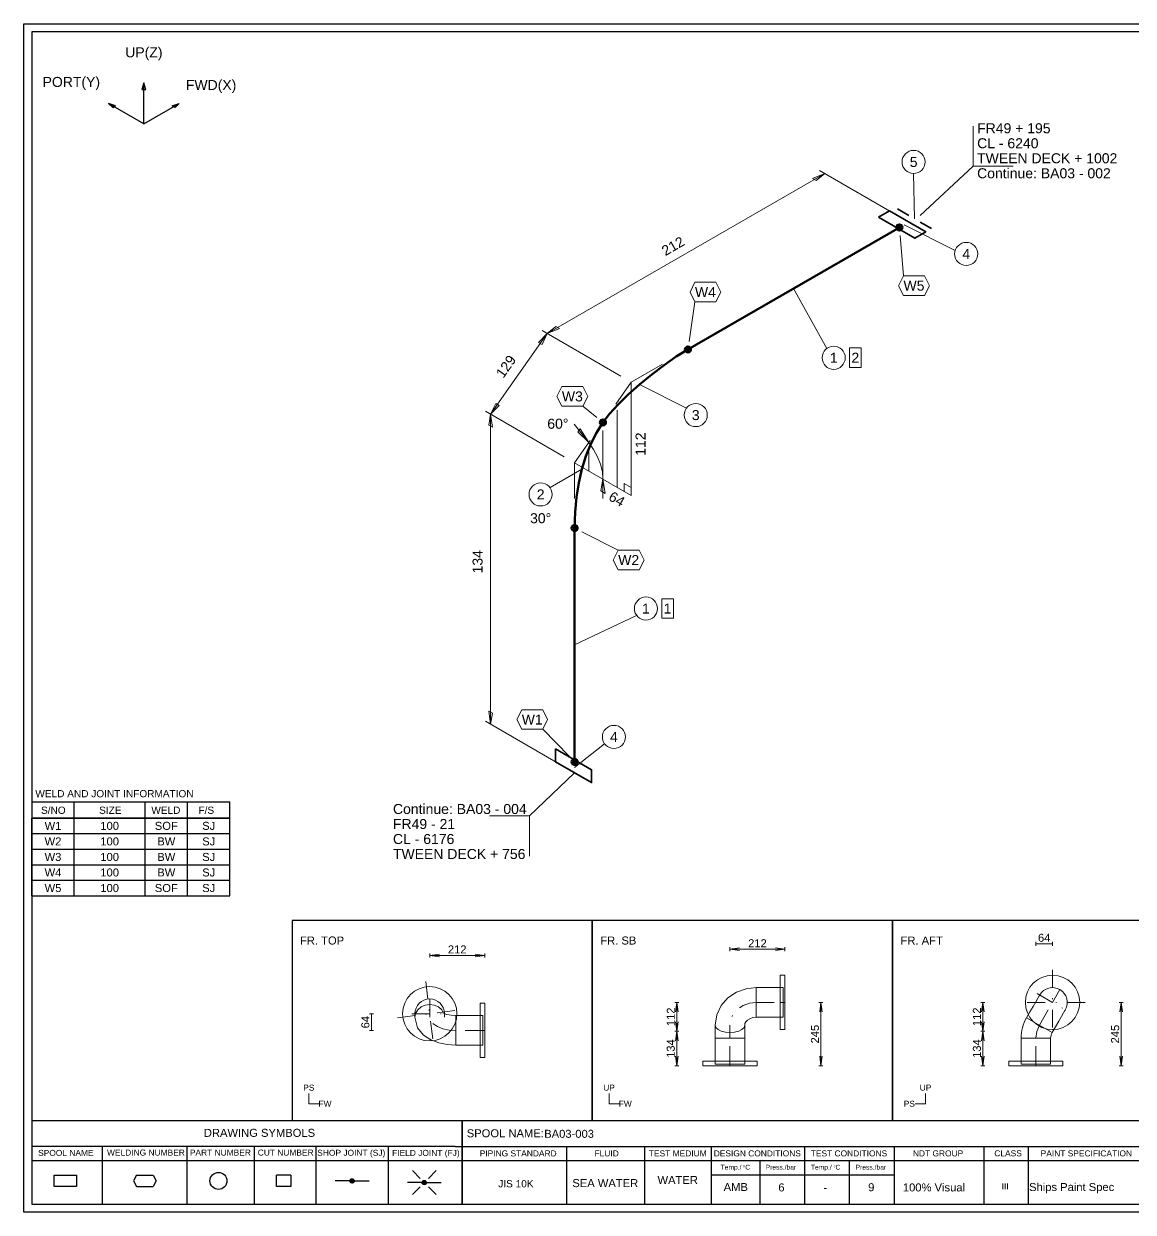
# Model space of a CAD drawing. Header units: millimetres. Extents: x 0 to 420, y 0 to 297.
# Drawn here: x 0 to 277.1, y 0 to 297 of the extents above; entities that cross this region are included whole.
import ezdxf
from ezdxf.enums import TextEntityAlignment as Align

# ---------------------------------------------------------------- set-up
doc = ezdxf.new("R2010")
doc.units = ezdxf.units.MM
doc.linetypes.add('DOTTED_DASHED5', pattern=[9.99993, 4.444414, -2.666648, 0.222221, -2.666648])
doc.linetypes.add('DOTTED_DASHED6', pattern=[10, 4.444444, -2.666667, 0.222222, -2.666667])
for name, color, linetype in [('FramesFromTables', 40, 'Continuous'), ('I_Coordinates', 11, 'Continuous'), ('I_CutNumbers', 10, 'Continuous'), ('I_Dimensions', 4, 'Continuous'), ('I_OtherComponents', 2, 'Continuous'), ('I_PartNumbers', 9, 'Continuous'), ('I_Pipes', 1, 'Continuous'), ('I_Tags', 8, 'Continuous'), ('I_Triangles', 5, 'Continuous'), ('SymbolsOnDrawingSheet', 1, 'Continuous'), ('TextFromTables', 2, 'Continuous'), ('TextFromTextBoxes', 2, 'Continuous')]:
    doc.layers.add(name, color=color, linetype=linetype)
doc.styles.add('Cadmatic Default Text', font='arial.ttf')

# ---------------------------------------------------------------- blocks, each defined once
blk = doc.blocks.new('BA01728716180_BOM_4')
at = {"layer": 'FramesFromTables', "linetype": 'ByBlock', "lineweight": 18}
for p, q in [((292, 285), (418, 285)), ((292, 267), (292, 285)), ((292, 267), (292, 285)), ((299.6, 267), (299.6, 285)), ((299.6, 267), (299.6, 285)), ((307, 267), (307, 285)), ((307, 267), (307, 285)), ((318.6, 267), (318.6, 285)), ((318.6, 267), (318.6, 285)), ((360.1, 267), (360.1, 285)), ((360.1, 267), (360.1, 285)), ((384.2, 267), (384.2, 285)), ((384.2, 267), (384.2, 285)), ((405.2, 267), (405.2, 285)), ((405.2, 267), (405.2, 285)), ((418, 267), (418, 285)), ((292, 280.5), (418, 280.5)), ((292, 276), (418, 276)), ((292, 271.5), (418, 271.5)), ((292, 205), (418.1, 205)), ((292, 200.67), (292, 205)), ((292.1, 200.67), (292.1, 205)), ((299.6, 200.67), (299.6, 205)), ((299.6, 200.67), (299.6, 205)), ((307.2, 200.67), (307.2, 205)), ((307.2, 200.67), (307.2, 205)), ((361.8, 200.67), (361.8, 205)), ((361.8, 200.67), (361.8, 205)), ((383.6, 200.67), (383.6, 205)), ((383.6, 200.67), (383.6, 205)), ((405.2, 200.67), (405.2, 205)), ((405.2, 200.67), (405.2, 205)), ((418, 200.67), (418, 205)), ((292, 127.3), (418.2, 127.3)), ((292, 119.3), (292, 127.3)), ((292, 119.3), (292, 127.3)), ((298.5, 119.3), (298.5, 127.3)), ((298.5, 119.3), (298.5, 127.3)), ((356.6, 119.3), (356.6, 127.3)), ((356.6, 119.3), (356.6, 127.3)), ((380, 119.3), (380, 127.3)), ((380, 119.3), (380, 127.3)), ((399.6, 119.3), (399.6, 127.3)), ((399.6, 119.3), (399.6, 127.3)), ((418, 119.3), (418, 127.3)), ((292, 123.3), (418.2, 123.3)), ((292, 68.4), (418, 68.4)), ((292, 58.6), (292, 68.4)), ((292, 58.6), (292, 68.4)), ((305.1, 58.6), (305.1, 68.4)), ((305.1, 58.6), (305.1, 68.4)), ((323.8, 58.6), (323.8, 68.4)), ((323.8, 58.6), (323.8, 68.4)), ((384.9, 58.6), (384.9, 68.4)), ((384.9, 58.6), (384.9, 68.4)), ((397.2, 58.6), (397.2, 68.4)), ((397.2, 58.6), (397.2, 68.4)), ((407.8, 58.6), (407.8, 68.4)), ((407.8, 58.6), (407.8, 68.4)), ((418, 58.6), (418, 68.4)), ((292, 65.13), (418, 65.13)), ((292, 61.87), (418, 61.87))]:
    blk.add_line(p, q, dxfattribs=at)
at = {"layer": 'FramesFromTables', "linetype": 'ByBlock', "lineweight": -3}
for p, q in [((2, 98.5), (51.5, 98.5)), ((2, 79.08), (2, 98.5)), ((2, 79.08), (2, 98.5)), ((12.6, 79.08), (12.6, 98.5)), ((12.6, 79.08), (12.6, 98.5)), ((30.3, 79.08), (30.3, 98.5)), ((30.3, 79.08), (30.3, 98.5)), ((40.9, 79.08), (40.9, 98.5)), ((40.9, 79.08), (40.9, 98.5)), ((51.5, 79.08), (51.5, 98.5)), ((2, 94.62), (51.5, 94.62)), ((2, 90.73), (51.5, 90.73)), ((2, 86.85), (51.5, 86.85)), ((2, 82.96), (51.5, 82.96))]:
    blk.add_line(p, q, dxfattribs=at)
at = {"layer": 'FramesFromTables', "linetype": 'ByBlock', "lineweight": 18, "flags": 128}
for points in [[(292, 267), (418, 267), (418, 285)], [(292, 200.67), (418.1, 200.67), (418.1, 205)], [(292, 119.3), (418.2, 119.3), (418.2, 127.3)], [(292, 58.6), (418, 58.6), (418, 68.4)]]:
    blk.add_lwpolyline(points, dxfattribs=at)
at = {"layer": 'FramesFromTables', "linetype": 'ByBlock', "lineweight": -3, "flags": 128}
blk.add_lwpolyline([(2, 79.08), (51.5, 79.08), (51.5, 98.5)], dxfattribs=at)
at = {"layer": 'TextFromTables', "linetype": 'ByBlock', "lineweight": 13, "style": 'Cadmatic Default Text'}
for s, p in [('1', (295.8, 282.75)), ('2', (295.8, 278.25)), ('3', (295.8, 273.75)), ('4', (295.8, 269.25))]:
    blk.add_text(s, height=2, dxfattribs=at).set_placement(p, align=Align.MIDDLE_CENTER)
at = {"layer": 'TextFromTables', "linetype": 'ByBlock', "lineweight": 25, "style": 'Cadmatic Default Text'}
for s, p in [('0.20 ', (312.8, 282.75)), ('100A Sch40', (372.15, 282.75)), ('STPG370', (394.7, 282.75)), ('1', (303.3, 278.25)), ('100A Sch40', (372.15, 278.25)), ('PG 370', (394.7, 278.25)), ('1', (303.3, 273.75)), ('100A Sch40', (372.15, 273.75)), ('PG 370', (394.7, 273.75)), ('2', (303.3, 269.25)), ('100A JIS10K', (372.15, 269.25)), ('SF 390A', (394.7, 269.25)), ('5', (295.85, 202.83)), ('1', (303.4, 202.83)), ('CNAF', (394.4, 202.83)), ('1', (295.25, 125.3)), ('2', (295.25, 121.3)), ('W1', (7.3, 96.56)), ('100', (21.45, 96.56)), ('SOF', (35.6, 96.56)), ('SJ', (46.2, 96.56)), ('W2', (7.3, 92.67)), ('100', (21.45, 92.67)), ('BW', (35.6, 92.67)), ('SJ', (46.2, 92.67)), ('W3', (7.3, 88.79)), ('100', (21.45, 88.79)), ('BW', (35.6, 88.79)), ('SJ', (46.2, 88.79)), ('W4', (7.3, 84.91)), ('100', (21.45, 84.91)), ('BW', (35.6, 84.91)), ('SJ', (46.2, 84.91)), ('W5', (7.3, 81.02)), ('100', (21.45, 81.02)), ('SOF', (35.6, 81.02)), ('SJ', (46.2, 81.02))]:
    blk.add_text(s, height=2, dxfattribs=at).set_placement(p, align=Align.MIDDLE_CENTER)
for s, height, p in [('Pipe Seamless, BW ', 2, (319.4, 282.75)), ('16.00', 2, (406, 282.75)), ('Elbow SR, BW 30 deg', 2, (319.4, 278.25)), ('2.69', 2, (406, 278.25)), ('Elbow SR, BW 90 deg', 2, (319.4, 273.75)), ('2.69', 2, (406, 273.75)), ('Flange SOFF ', 2, (319.4, 269.25)), ('2.39', 2, (406, 269.25)), ('Gasket, JIS10K, Thk 3mm ', 2, (308, 202.83)), ('100A', 2, (362.6, 202.83)), ('Pipe Seamless, BW', 2, (299.3, 125.3)), ('100A Sch40', 2, (357.4, 125.3)), ('STPG370', 1.75, (380.8, 125.3)), ('100', 2, (400.4, 125.3)), ('Pipe Seamless, BW', 2, (299.3, 121.3)), ('100A Sch40', 2, (357.4, 121.3)), ('STPG370', 1.75, (380.8, 121.3)), ('104', 2, (400.4, 121.3))]:
    blk.add_text(s, height=height, dxfattribs=at).set_placement(p, align=Align.MIDDLE_LEFT)
at = {"layer": 'TextFromTextBoxes', "linetype": 'ByBlock', "lineweight": -3, "style": 'Cadmatic Default Text'}
for s, p in [('EMAS OFFSHORE LIMITED', (306.3, 33.1)), ('BIO-SEA', (383.3, 33.65)), ('9354947', (368.2, 29.15)), ('-', (306.3, 29.2)), ('P1482', (307.1, 25)), ('JP 88 STORK', (372.9, 25.05)), ('BA03-003', (130, 19.6))]:
    blk.add_text(s, height=2, dxfattribs=at).set_placement(p, align=Align.MIDDLE_LEFT)
at = {"layer": 'TextFromTextBoxes', "linetype": 'ByBlock', "lineweight": 25, "style": 'Cadmatic Default Text'}
blk.add_text('BA03', height=2.5, dxfattribs=at).set_placement((357.5, 18.3), align=Align.MIDDLE_LEFT)
at = {"layer": 'TextFromTextBoxes', "linetype": 'ByBlock', "lineweight": -3, "style": 'Cadmatic Default Text'}
for s, height, p in [('WATER', 2, (163.35, 8.05)), ('SEA WATER', 2, (145.25, 7.28)), ('AMB', 2, (177.85, 6.3)), ('6', 2, (189.25, 6.2)), ('-', 2, (200.2, 6.15)), ('9', 2, (211.7, 6.25)), ('100% Visual', 2, (227.35, 6.2)), ('Ships Paint Spec', 2, (261.75, 6.3)), ('12 kg', 2, (284.75, 6.35)), ('19/40', 2.5, (316.1, 6.5))]:
    blk.add_text(s, height=height, dxfattribs=at).set_placement(p, align=Align.MIDDLE_CENTER)
at = {"layer": 'TextFromTextBoxes', "linetype": 'ByBlock', "lineweight": 25, "style": 'Cadmatic Default Text'}
blk.add_text('BA03', height=3, dxfattribs=at).set_placement((370.1, 6.45), align=Align.MIDDLE_CENTER)
blk = doc.blocks.new('SEDS_SPOOL_FORMAT_Gol_5')
at = {"layer": 'SymbolsOnDrawingSheet', "linetype": 'ByBlock', "lineweight": -3, "flags": 128}
for points in [[(0, 297), (420, 297), (420, 0), (0, 0), (0, 297)], [(418.01, 295.01), (2, 295.01)], [(2, 295.01), (2, 2)], [(2, 102.57), (51.49, 102.57)], [(12.6, 98.45), (12.6, 102.57)], [(30.28, 98.45), (30.28, 102.57)], [(40.88, 98.45), (40.88, 102.57)], [(51.49, 98.45), (51.49, 102.57)], [(2, 98.5), (51.5, 98.5)], [(2, 98.5), (51.5, 98.5)], [(51.49, 98.47), (2, 98.47)], [(2, 98.45), (51.49, 98.45)], [(2, 22.93), (107.74, 22.93)], [(107.74, 22.93), (292.02, 22.93)], [(109.52, 22.93), (109.52, 2)], [(109.52, 2), (109.52, 22.93)], [(107.74, 16.45), (2, 16.45)], [(19.62, 16.45), (19.62, 2)], [(40.69, 16.45), (40.69, 2)], [(57.56, 16.45), (57.56, 2)], [(72.95, 16.45), (72.95, 2)], [(91.02, 16.45), (91.02, 2)], [(107.74, 16.45), (292.02, 16.45)], [(135.58, 16.45), (135.58, 2)], [(155.03, 16.45), (155.03, 2)], [(171.67, 16.45), (171.67, 2)], [(195.02, 16.45), (195.02, 2)], [(217.4, 16.45), (217.4, 2)], [(239.85, 16.45), (239.85, 2)], [(250.91, 16.34), (250.91, 2)], [(2, 12.91), (292.02, 12.91)], [(183.82, 12.91), (183.82, 2)], [(206.21, 12.91), (206.21, 2)], [(13.2, 6.41), (7.55, 6.41), (7.55, 9.23), (13.2, 9.23)], [(13.2, 9.23), (13.2, 6.41)], [(28.12, 9.23), (27.42, 7.82)], [(28.12, 9.23), (32.36, 9.23)], [(32.36, 9.23), (33.07, 7.82)], [(66.68, 9.23), (66.68, 6.41), (63.15, 6.41), (63.15, 9.23)], [(66.68, 9.23), (63.15, 9.23)], [(99, 8.47), (97.06, 10.41)], [(101.09, 8.47), (103.03, 10.41)], [(171.67, 9.37), (217.4, 9.37)], [(171.67, 9.37), (217.4, 9.37)], [(27.42, 7.82), (28.12, 6.41)], [(28.12, 6.41), (32.36, 6.41)], [(33.07, 7.82), (32.36, 6.41)], [(81.48, 7.82), (77.79, 7.82)], [(81.49, 7.78), (82.04, 8.32)], [(81.51, 7.9), (81.93, 8.32)], [(81.52, 7.7), (82.14, 8.32)], [(81.55, 7.62), (82.22, 8.29)], [(81.56, 8.06), (81.76, 8.26)], [(81.57, 7.54), (82.28, 8.25)], [(81.62, 7.48), (82.34, 8.2)], [(81.68, 7.44), (82.4, 8.16)], [(81.74, 7.39), (82.45, 8.1)], [(81.8, 7.35), (82.48, 8.02)], [(81.88, 7.32), (82.5, 7.94)], [(81.98, 7.32), (82.53, 7.86)], [(82.09, 7.32), (82.52, 7.75)], [(82.24, 7.36), (82.47, 7.59)], [(82.54, 7.82), (86.24, 7.82)], [(99.51, 7.42), (95.82, 7.42)], [(99, 6.38), (97.06, 4.44)], [(99.53, 7.47), (99.99, 7.93)], [(99.53, 7.37), (100.1, 7.93)], [(99.56, 7.29), (100.2, 7.93)], [(99.58, 7.62), (99.88, 7.93)], [(99.58, 7.21), (100.27, 7.89)], [(99.61, 7.13), (100.33, 7.84)], [(99.67, 7.08), (100.39, 7.8)], [(99.73, 7.03), (100.45, 7.75)], [(99.79, 6.99), (100.49, 7.69)], [(99.85, 6.94), (100.52, 7.61)], [(99.94, 6.92), (100.54, 7.53)], [(100.04, 6.92), (100.57, 7.45)], [(100.15, 6.92), (100.54, 7.31)], [(100.38, 7.04), (100.49, 7.15)], [(100.57, 7.42), (104.27, 7.42)], [(101.09, 6.38), (103.03, 4.44)], [(2, 2), (418.01, 2)]]:
    blk.add_lwpolyline(points, dxfattribs=at)
at = {"layer": 'SymbolsOnDrawingSheet', "linetype": 'ByBlock', "lineweight": -3}
for centre, radius in [((48.63, 7.82), 2.12), ((82.01, 7.82), 0.53), ((100.04, 7.42), 0.53)]:
    blk.add_circle(centre, radius, dxfattribs=at)
at = {"layer": 'SymbolsOnDrawingSheet', "linetype": 'ByBlock', "lineweight": -3, "style": 'Cadmatic Default Text'}
for s, p in [('WELD AND JOINT INFORMATION', (2.89, 105.5)), ('S/NO', (4.31, 101.36)), ('SIZE', (18.81, 101.36)), ('WELD', (31.86, 101.36)), ('F/S', (43.63, 101.36))]:
    blk.add_text(s, height=1.8, dxfattribs=at).set_placement(p, align=Align.TOP_LEFT)
for s, height, p in [('DRAWING SYMBOLS', 2, (44.98, 18.84)), ('Temp./  C   ', 1.2, (174.06, 10.65)), ('Press./bar', 1.2, (185.31, 10.65)), ('Temp./  C   ', 1.2, (196.61, 10.65)), ('Press./bar', 1.2, (207.78, 10.65)), ('0', 0.53, (179.71, 11.25)), ('0', 0.53, (202.37, 11.25))]:
    blk.add_text(s, height=height, dxfattribs=at).set_placement(p)
for s, height, p in [('SPOOL NAME:', 2, (110.65, 19.73)), ('SPOOL NAME', 1.5, (3.58, 14.83)), ('WELDING NUMBER', 1.5, (20.79, 14.91)), ('PART NUMBER', 1.5, (41.48, 14.91)), ('CUT NUMBER', 1.5, (58.44, 14.91)), ('SHOP JOINT (SJ)', 1.5, (73.31, 14.85)), ('FIELD JOINT (FJ)', 1.5, (92, 14.83)), ('PIPING STANDARD', 1.5, (113.89, 14.7)), ('FLUID', 1.5, (142.57, 14.7)), ('TEST MEDIUM', 1.5, (156.14, 14.7)), ('DESIGN CONDITIONS', 1.5, (172.34, 14.7)), ('TEST CONDITIONS', 1.5, (196.58, 14.7)), ('NDT GROUP', 1.5, (222.09, 14.7)), ('CLASS', 1.5, (242.43, 14.72)), ('PAINT SPECIFICATION', 1.5, (254.01, 14.7)), ('JIS 10K', 1.8, (118.53, 7.12)), ('III', 1.5, (244.26, 6.51))]:
    blk.add_text(s, height=height, dxfattribs=at).set_placement(p, align=Align.MIDDLE_LEFT)
blk = doc.blocks.new('BA01728716180_PRT_33_3')
at = {"layer": 'I_OtherComponents', "linetype": 'ByBlock', "lineweight": 35}
for p, q in [((169.07, 225.79), (166.24, 227.43)), ((174.72, 222.53), (171.9, 224.16))]:
    blk.add_line(p, q, dxfattribs=at)
blk = doc.blocks.new('BA01728716180_PRT_34_3')
at = {"layer": 'I_OtherComponents', "linetype": 'ByBlock', "lineweight": 35, "flags": 128}
blk.add_lwpolyline([(161.48, 225.33), (164.25, 226.93), (173.32, 221.71), (170.54, 220.11), (161.48, 225.33)], dxfattribs=at)
at = {"layer": 'I_OtherComponents', "linetype": 'ByBlock', "lineweight": 50}
for radius in [0.75, 0.375]:
    blk.add_circle((166.71, 222.8), radius, dxfattribs=at)
blk = doc.blocks.new('BA01728716180_PRT_35_3')
at = {"layer": 'I_Pipes', "linetype": 'ByBlock', "lineweight": 50}
blk.add_line((166.71, 222.8), (113.89, 192.3), dxfattribs=at)
blk = doc.blocks.new('BA01728716180_PRT_37_3')
at = {"layer": 'I_Pipes', "linetype": 'ByBlock', "lineweight": 0}
for q in [(107.52, 188.62), (95.86, 178.6)]:
    blk.add_line((99.75, 184.13), q, dxfattribs=at)
at = {"layer": 'I_Pipes', "linetype": 'ByBlock', "lineweight": 50, "flags": 128}
blk.add_lwpolyline([(113.89, 192.3), (110.99, 190.51), (107.94, 188.41), (104.84, 186.07), (101.82, 183.58), (98.99, 181.04), (96.46, 178.55), (94.33, 176.19), (92.68, 174.07)], dxfattribs=at)
at = {"layer": 'I_Pipes', "linetype": 'ByBlock', "lineweight": 50}
for centre, radius in [((113.89, 192.3), 0.75), ((113.89, 192.3), 0.375), ((92.68, 174.07), 0.75), ((92.68, 174.07), 0.375)]:
    blk.add_circle(centre, radius, dxfattribs=at)
blk = doc.blocks.new('BA01728716180_PRT_38_3')
at = {"layer": 'I_Pipes', "linetype": 'ByBlock', "lineweight": 0}
for q in [(89.49, 169.55), (85.6, 155.03)]:
    blk.add_line((85.6, 164.01), q, dxfattribs=at)
at = {"layer": 'I_Pipes', "linetype": 'ByBlock', "lineweight": 50, "flags": 128}
blk.add_lwpolyline([(92.68, 174.07), (91.05, 171.5), (89.62, 168.69), (88.4, 165.66), (87.4, 162.42), (86.62, 158.99), (86.06, 155.38), (85.72, 151.61), (85.6, 147.68)], dxfattribs=at)
at = {"layer": 'I_Pipes', "linetype": 'ByBlock', "lineweight": 50}
for centre, radius in [((92.68, 174.07), 0.75), ((92.68, 174.07), 0.375), ((85.6, 147.68), 0.75), ((85.6, 147.68), 0.375)]:
    blk.add_circle(centre, radius, dxfattribs=at)
blk = doc.blocks.new('BA01728716180_PRT_39_3')
at = {"layer": 'I_Pipes', "linetype": 'ByBlock', "lineweight": 50}
blk.add_line((85.6, 147.68), (85.6, 89.23), dxfattribs=at)
blk = doc.blocks.new('BA01728716180_PRT_40_3')
at = {"layer": 'I_OtherComponents', "linetype": 'ByBlock', "lineweight": 35, "flags": 128}
blk.add_lwpolyline([(80.8, 92.49), (80.8, 89.28), (89.85, 84.06), (89.85, 87.27), (80.8, 92.49)], dxfattribs=at)
at = {"layer": 'I_OtherComponents', "linetype": 'ByBlock', "lineweight": 50}
for radius in [0.75, 0.375]:
    blk.add_circle((85.6, 89.23), radius, dxfattribs=at)
blk = doc.blocks.new('BA01728716180_TRI_0_3')
at = {"layer": 'I_Triangles', "linetype": 'ByBlock', "lineweight": 0}
for p, q in [((96.21, 157.89), (96.21, 177.1)), ((92.67, 159.93), (92.67, 172.07)), ((89.14, 161.97), (89.14, 167.04))]:
    blk.add_line(p, q, dxfattribs=at)
at = {"layer": 'I_Triangles', "linetype": 'ByBlock', "lineweight": 0, "flags": 128}
for points in [[(85.6, 164.01), (99.75, 155.85), (99.75, 184.13)], [(85.46, 173.61), (89.14, 169.04), (86.41, 171.69), (86.97, 172.49), (89.14, 169.04), (90.33, 167.35), (91.32, 165.51), (92.06, 163.61), (92.52, 161.72), (92.67, 159.93), (92.11, 156.99), (93.24, 156.34), (92.67, 159.93), (92.67, 155.03)], [(98.01, 156.85), (98.01, 158.85), (99.75, 157.85)]]:
    blk.add_lwpolyline(points, dxfattribs=at)
at = {"layer": 'I_Triangles', "linetype": 'ByBlock', "lineweight": 0, "style": 'Cadmatic Default Text'}
blk.add_text('60°', height=2.5, dxfattribs=at).set_placement((81.41, 173.75), align=Align.MIDDLE_CENTER)
for s, rotation, p in [('112', 90, (102.06, 168.66)), ('64', 330, (96.14, 154.93))]:
    blk.add_text(s, height=2.5, rotation=rotation, dxfattribs=at).set_placement(p, align=Align.MIDDLE_CENTER)
blk = doc.blocks.new('BA01728716180_DIM_0_3')
at = {"layer": 'I_Dimensions', "linetype": 'ByBlock', "lineweight": 0}
for p, q in [((63.3, 176.89), (83, 165.51)), ((64.6, 98.63), (64.6, 176.14)), ((83.01, 88.01), (63.3, 99.38))]:
    blk.add_line(p, q, dxfattribs=at)
at = {"layer": 'I_Dimensions', "linetype": 'ByBlock', "lineweight": 0, "flags": 128}
for points in [[(64.6, 176.14), (65.04, 172.89), (64.17, 173.39), (64.6, 176.14)], [(64.6, 98.63), (65.04, 101.38), (64.17, 101.88), (64.6, 98.63)]]:
    blk.add_lwpolyline(points, dxfattribs=at)
at = {"layer": 'I_Dimensions', "linetype": 'ByBlock', "lineweight": 0, "style": 'Cadmatic Default Text'}
blk.add_text('134', height=2.5, rotation=90, dxfattribs=at).set_placement((61.35, 139.26), align=Align.MIDDLE_CENTER)
blk = doc.blocks.new('BA01728716180_DIM_1_3')
at = {"layer": 'I_Dimensions', "linetype": 'ByBlock', "lineweight": 0}
for p, q in [((64.6, 176.14), (78.74, 196.26)), ((77.45, 197.01), (97.15, 185.63)), ((83, 165.51), (63.3, 176.89))]:
    blk.add_line(p, q, dxfattribs=at)
at = {"layer": 'I_Dimensions', "linetype": 'ByBlock', "lineweight": 0, "flags": 128}
for points in [[(78.74, 196.26), (77.45, 193.55), (76.59, 194.05), (78.74, 196.26)], [(64.6, 176.14), (66.76, 178.34), (65.89, 178.84), (64.6, 176.14)]]:
    blk.add_lwpolyline(points, dxfattribs=at)
at = {"layer": 'I_Dimensions', "linetype": 'ByBlock', "lineweight": 0, "style": 'Cadmatic Default Text'}
blk.add_text('129', height=2.5, rotation=54.894, dxfattribs=at).set_placement((68.43, 188.07), align=Align.MIDDLE_CENTER)
blk = doc.blocks.new('BA01728716180_DIM_2_3')
at = {"layer": 'I_Dimensions', "linetype": 'ByBlock', "lineweight": 0}
for p, q in [((78.74, 196.26), (148.07, 236.28)), ((146.77, 237.03), (166.47, 225.66)), ((97.15, 185.63), (77.45, 197.01))]:
    blk.add_line(p, q, dxfattribs=at)
at = {"layer": 'I_Dimensions', "linetype": 'ByBlock', "lineweight": 0, "flags": 128}
for points in [[(148.07, 236.28), (145.91, 234.53), (145.04, 235.03), (148.07, 236.28)], [(78.74, 196.26), (81.78, 197.51), (80.91, 198.01), (78.74, 196.26)]]:
    blk.add_lwpolyline(points, dxfattribs=at)
at = {"layer": 'I_Dimensions', "linetype": 'ByBlock', "lineweight": 0, "style": 'Cadmatic Default Text'}
blk.add_text('212', height=2.5, rotation=30, dxfattribs=at).set_placement((110.16, 218.15), align=Align.MIDDLE_CENTER)
blk = doc.blocks.new('BA01728716180_CRD_0_3')
at = {"layer": 'I_Coordinates', "linetype": 'ByBlock', "lineweight": 0}
blk.add_line((74.32, 75.72), (85.6, 86.51), dxfattribs=at)
at = {"layer": 'I_Coordinates', "linetype": 'ByBlock', "lineweight": 0, "flags": 128}
blk.add_lwpolyline([(74.32, 65.72), (74.32, 75.72), (64.32, 75.72)], dxfattribs=at)
at = {"layer": 'I_Coordinates', "linetype": 'ByBlock', "lineweight": 0, "style": 'Cadmatic Default Text'}
for s, p in [('Continue: BA03 - 004', (40.22, 78.72)), ('FR49 - 21', (40.22, 74.97)), ('CL - 6176', (40.22, 71.22)), ('TWEEN DECK + 756', (40.22, 67.47))]:
    blk.add_text(s, height=2.5, dxfattribs=at).set_placement(p, align=Align.TOP_LEFT)
blk = doc.blocks.new('BA01728716180_CRD_1_3')
at = {"layer": 'I_Coordinates', "linetype": 'ByBlock', "lineweight": 0}
blk.add_line((185.13, 238.09), (171.9, 225.79), dxfattribs=at)
at = {"layer": 'I_Coordinates', "linetype": 'ByBlock', "lineweight": 0, "flags": 128}
blk.add_lwpolyline([(185.13, 248.09), (185.13, 238.09), (195.13, 238.09)], dxfattribs=at)
at = {"layer": 'I_Coordinates', "linetype": 'ByBlock', "lineweight": 0, "style": 'Cadmatic Default Text'}
for s, p in [('FR49 + 195', (186.13, 246.34)), ('CL - 6240', (186.13, 242.59)), ('TWEEN DECK + 1002', (186.13, 238.84)), ('Continue: BA03 - 002', (186.13, 235.09))]:
    blk.add_text(s, height=2.5, dxfattribs=at).set_placement(p)
blk = doc.blocks.new('BA01728716180_PTN_0_3')
at = {"layer": 'I_PartNumbers', "linetype": 'ByBlock', "lineweight": 0}
blk.add_line((148.6, 192.57), (140.3, 207.55), dxfattribs=at)
blk.add_circle((150.3, 190.23), 2.89, dxfattribs=at)
at = {"layer": 'I_PartNumbers', "linetype": 'ByBlock', "lineweight": 0, "style": 'Cadmatic Default Text'}
blk.add_text('1', height=2.5, dxfattribs=at).set_placement((150.3, 190.23), align=Align.MIDDLE_CENTER)
blk = doc.blocks.new('BA01728716180_PTN_1_3')
at = {"layer": 'I_PartNumbers', "linetype": 'ByBlock', "lineweight": 0}
blk.add_line((101.07, 125.86), (85.6, 118.46), dxfattribs=at)
blk.add_circle((103.41, 127.57), 2.89, dxfattribs=at)
at = {"layer": 'I_PartNumbers', "linetype": 'ByBlock', "lineweight": 0, "style": 'Cadmatic Default Text'}
blk.add_text('1', height=2.5, dxfattribs=at).set_placement((103.41, 127.57), align=Align.MIDDLE_CENTER)
blk = doc.blocks.new('BA01728716180_PTN_2_3')
at = {"layer": 'I_PartNumbers', "linetype": 'ByBlock', "lineweight": 0}
blk.add_line((180.66, 217.06), (167.89, 223.48), dxfattribs=at)
blk.add_circle((183.41, 216.17), 2.89, dxfattribs=at)
at = {"layer": 'I_PartNumbers', "linetype": 'ByBlock', "lineweight": 0, "style": 'Cadmatic Default Text'}
blk.add_text('4', height=2.5, dxfattribs=at).set_placement((183.41, 216.17), align=Align.MIDDLE_CENTER)
blk = doc.blocks.new('BA01728716180_PTN_3_3')
at = {"layer": 'I_PartNumbers', "linetype": 'ByBlock', "lineweight": 0}
blk.add_line((170.28, 236.28), (170.48, 224.98), dxfattribs=at)
blk.add_circle((170.28, 239.17), 2.89, dxfattribs=at)
at = {"layer": 'I_PartNumbers', "linetype": 'ByBlock', "lineweight": 0, "style": 'Cadmatic Default Text'}
blk.add_text('5', height=2.5, dxfattribs=at).set_placement((170.28, 239.17), align=Align.MIDDLE_CENTER)
blk = doc.blocks.new('BA01728716180_PTN_4_3')
at = {"layer": 'I_PartNumbers', "linetype": 'ByBlock', "lineweight": 0}
blk.add_line((79.45, 157.78), (87.4, 162.42), dxfattribs=at)
blk.add_circle((77.11, 156.08), 2.89, dxfattribs=at)
at = {"layer": 'I_PartNumbers', "linetype": 'ByBlock', "lineweight": 0, "style": 'Cadmatic Default Text'}
blk.add_text('2', height=2.5, dxfattribs=at).set_placement((77.11, 156.08), align=Align.MIDDLE_CENTER)
blk = doc.blocks.new('BA01728716180_PTN_5_3')
at = {"layer": 'I_PartNumbers', "linetype": 'ByBlock', "lineweight": 0}
blk.add_line((93.07, 93.78), (85.6, 87.87), dxfattribs=at)
blk.add_circle((95.41, 95.48), 2.89, dxfattribs=at)
at = {"layer": 'I_PartNumbers', "linetype": 'ByBlock', "lineweight": 0, "style": 'Cadmatic Default Text'}
blk.add_text('4', height=2.5, dxfattribs=at).set_placement((95.41, 95.48), align=Align.MIDDLE_CENTER)
blk = doc.blocks.new('BA01728716180_PTN_6_3')
at = {"layer": 'I_PartNumbers', "linetype": 'ByBlock', "lineweight": 0}
blk.add_line((113.51, 177.61), (101.82, 183.58), dxfattribs=at)
blk.add_circle((115.85, 175.91), 2.89, dxfattribs=at)
at = {"layer": 'I_PartNumbers', "linetype": 'ByBlock', "lineweight": 0, "style": 'Cadmatic Default Text'}
blk.add_text('3', height=2.5, dxfattribs=at).set_placement((115.85, 175.91), align=Align.MIDDLE_CENTER)
blk = doc.blocks.new('BA01728716180_CUT_8_3')
at = {"layer": 'I_CutNumbers', "linetype": 'ByBlock', "lineweight": 0, "flags": 128}
blk.add_lwpolyline([(157.18, 187.78), (157.18, 192.68), (154.24, 192.68), (154.24, 187.78), (157.18, 187.78)], dxfattribs=at)
at = {"layer": 'I_CutNumbers', "linetype": 'ByBlock', "lineweight": 0, "style": 'Cadmatic Default Text'}
blk.add_text('2', height=2.5, dxfattribs=at).set_placement((155.71, 190.23), align=Align.MIDDLE_CENTER)
blk = doc.blocks.new('BA01728716180_CUT_9_3')
at = {"layer": 'I_CutNumbers', "linetype": 'ByBlock', "lineweight": 0, "flags": 128}
blk.add_lwpolyline([(110.29, 125.12), (110.29, 130.01), (107.34, 130.01), (107.34, 125.12), (110.29, 125.12)], dxfattribs=at)
at = {"layer": 'I_CutNumbers', "linetype": 'ByBlock', "lineweight": 0, "style": 'Cadmatic Default Text'}
blk.add_text('1', height=2.5, dxfattribs=at).set_placement((108.81, 127.57), align=Align.MIDDLE_CENTER)
blk = doc.blocks.new('BA01728716180_fii_7_3')
at = {"layer": 'I_Tags', "linetype": 'ByBlock', "lineweight": 0, "style": 'Cadmatic Default Text'}
blk.add_text('30°', height=2.5, dxfattribs=at).set_placement((77.11, 150.14), align=Align.MIDDLE_CENTER)
blk = doc.blocks.new('Pi_Weld_0')
at = {"layer": 'I_Tags', "linetype": 'ByBlock', "lineweight": 0, "flags": 128}
for points in [[(-2.62, 2.45), (-3.48, 12.56)], [(-2.62, 2.45), (-3.84, 0)], [(-3.84, 0), (-2.62, -2.45)], [(2.62, 2.45), (-2.62, 2.45)], [(3.84, 0), (2.62, 2.45)], [(2.62, -2.45), (3.84, 0)], [(-2.62, -2.45), (2.62, -2.45)]]:
    blk.add_lwpolyline(points, dxfattribs=at)
at = {"layer": 'I_Tags', "linetype": 'ByBlock', "lineweight": 0, "style": 'Cadmatic Default Text'}
blk.add_text('W5', height=2.5, dxfattribs=at).set_placement((0, 0), align=Align.MIDDLE_CENTER)
blk = doc.blocks.new('Pi_Weld_1')
at = {"layer": 'I_Tags', "linetype": 'ByBlock', "lineweight": 0, "flags": 128}
for points in [[(-2.62, 2.45), (-3.84, 0)], [(-3.84, 0), (-2.62, -2.45)], [(2.62, 2.45), (-2.62, 2.45)], [(3.84, 0), (2.62, 2.45)], [(2.62, -2.45), (3.84, 0)], [(-2.62, -2.45), (-4.09, -12.37)], [(-2.62, -2.45), (2.62, -2.45)]]:
    blk.add_lwpolyline(points, dxfattribs=at)
at = {"layer": 'I_Tags', "linetype": 'ByBlock', "lineweight": 0, "style": 'Cadmatic Default Text'}
blk.add_text('W4', height=2.5, dxfattribs=at).set_placement((0, 0), align=Align.MIDDLE_CENTER)
blk = doc.blocks.new('Pi_Weld_2')
at = {"layer": 'I_Tags', "linetype": 'ByBlock', "lineweight": 0, "flags": 128}
for points in [[(-2.62, 2.45), (-3.84, 0)], [(-3.84, 0), (-2.62, -2.45)], [(2.62, 2.45), (-2.62, 2.45)], [(3.84, 0), (2.62, 2.45)], [(2.62, -2.45), (3.84, 0)], [(-2.62, -2.45), (2.62, -2.45)], [(2.62, -2.45), (9.21, -9.18)]]:
    blk.add_lwpolyline(points, dxfattribs=at)
at = {"layer": 'I_Tags', "linetype": 'ByBlock', "lineweight": 0, "style": 'Cadmatic Default Text'}
blk.add_text('W1', height=2.5, dxfattribs=at).set_placement((0, 0), align=Align.MIDDLE_CENTER)
blk = doc.blocks.new('Pi_Weld_3')
at = {"layer": 'I_Tags', "linetype": 'ByBlock', "lineweight": 0, "flags": 128}
for points in [[(-2.62, 2.45), (-3.84, 0)], [(-3.84, 0), (-2.62, -2.45)], [(2.62, 2.45), (-2.62, 2.45)], [(3.84, 0), (2.62, 2.45)], [(2.62, -2.45), (3.84, 0)], [(-2.62, -2.45), (2.62, -2.45)], [(2.62, -2.45), (6.09, -5.24)]]:
    blk.add_lwpolyline(points, dxfattribs=at)
at = {"layer": 'I_Tags', "linetype": 'ByBlock', "lineweight": 0, "style": 'Cadmatic Default Text'}
blk.add_text('W3', height=2.5, dxfattribs=at).set_placement((0, 0), align=Align.MIDDLE_CENTER)
blk = doc.blocks.new('Pi_Weld_4')
at = {"layer": 'I_Tags', "linetype": 'ByBlock', "lineweight": 0, "flags": 128}
for points in [[(-2.62, 2.45), (-11.72, 7.09)], [(-2.62, 2.45), (-3.84, 0)], [(-3.84, 0), (-2.62, -2.45)], [(2.62, 2.45), (-2.62, 2.45)], [(3.84, 0), (2.62, 2.45)], [(2.62, -2.45), (3.84, 0)], [(-2.62, -2.45), (2.62, -2.45)]]:
    blk.add_lwpolyline(points, dxfattribs=at)
at = {"layer": 'I_Tags', "linetype": 'ByBlock', "lineweight": 0, "style": 'Cadmatic Default Text'}
blk.add_text('W2', height=2.5, dxfattribs=at).set_placement((0, 0), align=Align.MIDDLE_CENTER)

msp = doc.modelspace()

# ---------------------------------------------------------------- linework, layer by layer
at = {"linetype": 'ByBlock', "lineweight": 25, "flags": 128}
for points in [[(67, 22.9), (142, 22.9), (142, 72.9), (67, 72.9), (67, 22.9)], [(142, 22.9), (217, 22.9), (217, 72.9), (142, 72.9), (142, 22.9)], [(217, 22.9), (292, 22.9), (292, 72.9), (217, 72.9), (217, 22.9)]]:
    msp.add_lwpolyline(points, dxfattribs=at)
at = {"linetype": 'ByBlock', "lineweight": 13, "flags": 128}
for points in [[(176.4, 65.22), (176.4, 66.22)], [(176.4, 65.72), (178.8, 65.41), (176.4, 65.72), (178.8, 66.04), (176.4, 65.72)], [(176.4, 65.72), (190.13, 65.72)], [(190.13, 65.72), (187.73, 66.04), (190.13, 65.72), (187.73, 65.41), (190.13, 65.72)], [(190.13, 65.22), (190.13, 66.22)], [(252.8, 66.58), (252.8, 67.58)], [(252.8, 67.08), (256.97, 67.08)], [(256.97, 66.58), (256.97, 67.58)], [(101.4, 63.68), (101.4, 64.68)], [(101.4, 64.18), (103.8, 63.86), (101.4, 64.18), (103.8, 64.49), (101.4, 64.18)], [(101.4, 64.18), (115.13, 64.18)], [(115.13, 64.18), (112.73, 64.49), (115.13, 64.18), (112.73, 63.86), (115.13, 64.18)], [(115.13, 63.68), (115.13, 64.68)], [(163.61, 52.44), (162.61, 52.44)], [(163.11, 52.44), (162.79, 50.04), (163.11, 52.44), (163.43, 50.04), (163.11, 52.44)], [(163.11, 45.22), (163.11, 52.44)], [(198.63, 52.44), (199.63, 52.44)], [(199.13, 52.44), (198.81, 50.04), (199.13, 52.44), (199.45, 50.04), (199.13, 52.44)], [(199.13, 36.58), (199.13, 52.44)], [(240.07, 52.44), (239.07, 52.44)], [(239.57, 52.44), (239.26, 50.04), (239.57, 52.44), (239.89, 50.04), (239.57, 52.44)], [(239.57, 45.22), (239.57, 52.44)], [(273.61, 52.44), (274.61, 52.44)], [(274.11, 52.44), (273.8, 50.04), (274.11, 52.44), (274.43, 50.04), (274.11, 52.44)], [(274.11, 36.58), (274.11, 52.44)], [(87.32, 49.6), (86.32, 49.6)], [(86.82, 45.43), (86.82, 49.6)], [(163.11, 45.22), (163.43, 47.62), (163.11, 45.22), (162.79, 47.62), (163.11, 45.22)], [(239.57, 45.22), (239.89, 47.62), (239.57, 45.22), (239.26, 47.62), (239.57, 45.22)], [(87.32, 45.43), (86.32, 45.43)], [(163.61, 45.22), (162.61, 45.22)], [(163.11, 45.22), (162.79, 42.83), (163.11, 45.22), (163.43, 42.83), (163.11, 45.22)], [(163.11, 36.58), (163.11, 45.22)], [(240.07, 45.22), (239.07, 45.22)], [(239.57, 45.22), (239.26, 42.83), (239.57, 45.22), (239.89, 42.83), (239.57, 45.22)], [(239.57, 36.58), (239.57, 45.22)], [(163.11, 36.58), (163.43, 38.98), (163.11, 36.58), (162.79, 38.98), (163.11, 36.58)], [(199.13, 36.58), (199.45, 38.98), (199.13, 36.58), (198.81, 38.98), (199.13, 36.58)], [(239.57, 36.58), (239.89, 38.98), (239.57, 36.58), (239.26, 38.98), (239.57, 36.58)], [(274.11, 36.58), (274.43, 38.98), (274.11, 36.58), (273.8, 38.98), (274.11, 36.58)], [(163.61, 36.58), (162.61, 36.58)], [(198.63, 36.58), (199.63, 36.58)], [(240.07, 36.58), (239.07, 36.58)], [(273.61, 36.58), (274.61, 36.58)]]:
    msp.add_lwpolyline(points, dxfattribs=at)
at = {"linetype": 'DOTTED_DASHED6', "lineweight": 13, "flags": 128}
for points in [[(256.97, 60.58), (256.97, 44.29)], [(100.39, 57.68), (102.41, 41.51)], [(253.13, 54.65), (260.81, 50.22)], [(256.97, 52.44), (258.82, 55.63)], [(93.32, 48.59), (109.48, 50.61)], [(101.4, 48.72), (101.4, 49.6), (101.4, 53.29)], [(182.96, 52.44), (181.26, 52.24), (179.68, 51.67), (178.32, 50.77), (177.28, 49.59), (176.62, 48.22), (176.4, 46.75)], [(182.96, 52.44), (189.68, 52.44)], [(188.97, 52.44), (190.13, 52.44)], [(265.11, 52.44), (248.82, 52.44)], [(253.68, 46.75), (256.97, 52.44)], [(96.96, 49.6), (105.83, 49.6)], [(106.26, 45.54), (104.68, 45.87), (103.32, 46.39), (102.28, 47.07), (101.62, 47.87), (101.4, 48.72)], [(107.96, 45.43), (106.26, 45.54)], [(114.68, 45.43), (107.96, 45.43)], [(176.4, 46.75), (176.4, 45.22), (176.4, 43.47)], [(253.68, 46.75), (253.03, 45.17), (252.8, 43.47)], [(176.4, 37.03), (176.4, 43.47)], [(252.8, 37.03), (252.8, 43.47)], [(176.4, 36.58), (176.4, 37.74)], [(252.8, 36.58), (252.8, 37.74)]]:
    msp.add_lwpolyline(points, dxfattribs=at)
at = {"linetype": 'DOTTED_DASHED5', "lineweight": 13, "flags": 128}
msp.add_lwpolyline([(115.13, 45.43), (113.97, 45.43)], dxfattribs=at)
at = {"layer": 'SymbolsOnDrawingSheet', "linetype": 'ByBlock', "lineweight": 25, "flags": 128}
for points in [[(30.5, 280.57), (30, 282.21), (29.5, 280.57), (30.5, 280.57)], [(30, 272), (30, 282.21)], [(22.93, 276.49), (21.16, 277.1), (22.22, 276.08), (22.93, 276.49)], [(30, 272), (21.16, 277.1)], [(30, 272), (38.84, 277.1)], [(37.07, 276.49), (38.84, 277.1), (37.78, 276.08), (37.07, 276.49)]]:
    msp.add_lwpolyline(points, dxfattribs=at)
at = {"layer": 'SymbolsOnDrawingSheet', "linetype": 'ByBlock', "lineweight": 18, "flags": 128}
for points in [[(190.13, 45.65), (188.97, 45.65), (188.97, 59.22), (190.13, 59.22), (190.13, 45.65)], [(174.2, 51.64), (175.9, 53.56)], [(175.9, 53.56), (178.03, 54.98)], [(178.03, 54.98), (180.43, 55.84)], [(180.43, 55.84), (182.96, 56.13)], [(189.68, 48.74), (182.96, 48.74), (182.96, 56.13), (189.68, 56.13), (189.68, 48.74)], [(182.96, 56.13), (182.96, 55.95), (182.96, 55.42), (182.96, 54.61), (182.96, 53.58), (182.96, 52.44), (182.96, 51.29), (182.96, 50.26), (182.96, 49.45), (182.96, 48.92), (182.96, 48.74)], [(253.33, 53.52), (252.81, 52.62)], [(253.66, 54.09), (253.33, 53.52)], [(253.77, 54.28), (253.66, 54.09)], [(104.39, 50.6), (103.57, 51.3), (102.54, 51.76), (101.4, 51.91), (100.26, 51.76), (99.23, 51.3), (98.41, 50.6), (97.88, 49.7), (97.7, 48.72)], [(104.88, 49.75), (104.39, 50.6)], [(115.13, 38.65), (113.97, 38.65), (113.97, 52.22), (115.13, 52.22), (115.13, 38.65)], [(173.09, 49.31), (174.2, 51.64)], [(252.13, 51.44), (251.34, 50.07)], [(252.81, 52.62), (252.13, 51.44)], [(260.05, 50.4), (260.17, 50.59)], [(97.7, 49.6), (97.7, 49.37)], [(97.7, 49.37), (97.7, 48.72)], [(99.86, 44.28), (98.37, 46.12), (97.7, 48.72)], [(104.69, 49.87), (104.97, 49.7)], [(104.97, 49.7), (105.71, 49.42)], [(105.09, 49.37), (105.09, 49.6)], [(105.09, 48.72), (105.09, 49.37)], [(105.71, 49.42), (106.75, 49.21)], [(106.75, 49.21), (107.96, 49.13)], [(107.96, 49.13), (107.96, 48.95), (107.96, 48.42), (107.96, 47.6), (107.96, 46.57), (107.96, 45.43), (107.96, 44.29), (107.96, 43.26), (107.96, 42.44), (107.96, 41.92), (107.96, 41.74)], [(114.68, 41.74), (107.96, 41.74), (107.96, 49.13), (114.68, 49.13), (114.68, 41.74)], [(172.7, 46.75), (173.09, 49.31)], [(180.35, 47.54), (180.15, 47.13)], [(180.74, 47.98), (180.35, 47.54)], [(181.33, 48.37), (180.74, 47.98)], [(182.1, 48.64), (181.33, 48.37)], [(182.96, 48.74), (182.1, 48.64)], [(251.34, 50.07), (250.49, 48.6)], [(256.88, 44.9), (250.49, 48.6)], [(257.73, 46.37), (258.52, 47.75)], [(258.52, 47.75), (259.2, 48.92)], [(259.2, 48.92), (259.73, 49.83)], [(259.73, 49.83), (260.05, 50.4)], [(172.7, 45.17), (172.7, 46.75)], [(172.7, 46.75), (172.88, 46.18), (173.41, 45.66), (174.23, 45.25), (175.26, 44.99), (176.4, 44.9), (177.54, 44.99), (178.57, 45.25), (179.39, 45.66), (179.91, 46.18), (180.09, 46.75)], [(172.7, 43.47), (172.7, 45.17)], [(180.15, 47.13), (180.09, 46.75)], [(180.09, 46.75), (180.09, 45.17)], [(180.09, 45.17), (180.09, 43.47)], [(256.88, 44.9), (257.73, 46.37)], [(101.67, 43.09), (99.86, 44.28)], [(103.66, 42.32), (101.67, 43.09)], [(105.77, 41.88), (103.66, 42.32)], [(107.96, 41.74), (105.77, 41.88)], [(180.09, 43.47), (180.09, 37.03), (172.7, 37.03), (172.7, 43.47), (180.09, 43.47)], [(172.7, 43.47), (172.88, 43.47), (173.41, 43.47), (174.23, 43.47), (175.26, 43.47), (176.4, 43.47), (177.54, 43.47), (178.57, 43.47), (179.39, 43.47), (179.91, 43.47), (180.09, 43.47)], [(249.11, 43.47), (256.5, 43.47)], [(256.5, 43.47), (256.5, 37.03), (249.11, 37.03), (249.11, 43.47), (256.5, 43.47)], [(169.61, 36.58), (169.61, 37.74), (183.18, 37.74), (183.18, 36.58), (169.61, 36.58)], [(246.07, 37.74), (246.52, 37.74), (247.39, 37.74), (248.64, 37.74), (250.17, 37.74), (251.88, 37.74), (253.65, 37.74), (255.36, 37.74), (256.9, 37.74), (258.16, 37.74), (259.06, 37.74), (259.53, 37.74), (259.54, 37.74)], [(246.07, 37.74), (246.07, 36.58)], [(246.55, 36.58), (247.45, 36.58), (248.71, 36.58), (250.25, 36.58), (251.96, 36.58), (253.74, 36.58), (255.44, 36.58), (256.97, 36.58), (258.21, 36.58), (259.09, 36.58), (259.54, 36.58), (259.53, 36.58), (259.06, 36.58), (258.16, 36.58), (256.9, 36.58), (255.36, 36.58), (253.65, 36.58), (251.88, 36.58), (250.17, 36.58), (248.64, 36.58), (247.39, 36.58), (246.52, 36.58), (246.07, 36.58), (246.08, 36.58), (246.55, 36.58)], [(259.54, 36.58), (259.54, 37.74)], [(71.2, 27.1), (71.2, 29.67)], [(71.2, 27.1), (73.78, 27.1)], [(146.2, 27.1), (146.2, 29.67)], [(146.2, 27.1), (148.77, 27.1)], [(225.24, 27.1), (222.66, 27.1)], [(225.24, 27.1), (225.24, 29.67)]]:
    msp.add_lwpolyline(points, dxfattribs=at)
at = {"layer": 'SymbolsOnDrawingSheet', "linetype": 'ByBlock', "lineweight": 18}
for centre in [(256.97, 52.44), (101.4, 49.6)]:
    msp.add_circle(centre, 6.79, dxfattribs=at)
for centre, radius, start, end in [((256.97, 52.44), 3.69, 330.0006, 149.9992), ((256.97, 52.44), 3.69, 330.0006, 149.9992), ((101.4, 49.6), 3.69, 0, 180), ((101.4, 49.6), 3.69, 0, 180), ((259.37, 43.47), 10.26, 149.9988, 180), ((259.37, 43.47), 2.87, 149.9991, 180)]:
    msp.add_arc(centre, radius, start, end, dxfattribs=at)

# ---------------------------------------------------------------- block references
at = {"layer": 'I_Coordinates', "lineweight": 0}
for name in ['BA01728716180_CRD_1_3', 'BA01728716180_CRD_0_3']:
    msp.add_blockref(name, (52, 23.3), dxfattribs=at)
at = {"layer": 'I_CutNumbers', "lineweight": 0}
for name in ['BA01728716180_CUT_8_3', 'BA01728716180_CUT_9_3']:
    msp.add_blockref(name, (52, 23.3), dxfattribs=at)
at = {"layer": 'I_Dimensions', "lineweight": 0}
for name in ['BA01728716180_DIM_2_3', 'BA01728716180_DIM_1_3', 'BA01728716180_DIM_0_3']:
    msp.add_blockref(name, (52, 23.3), dxfattribs=at)
at = {"layer": 'I_OtherComponents', "lineweight": 35}
for name in ['BA01728716180_PRT_34_3', 'BA01728716180_PRT_33_3', 'BA01728716180_PRT_40_3']:
    msp.add_blockref(name, (52, 23.3), dxfattribs=at)
at = {"layer": 'I_PartNumbers', "lineweight": 0}
for name in ['BA01728716180_PTN_3_3', 'BA01728716180_PTN_2_3', 'BA01728716180_PTN_0_3', 'BA01728716180_PTN_6_3', 'BA01728716180_PTN_4_3', 'BA01728716180_PTN_1_3', 'BA01728716180_PTN_5_3']:
    msp.add_blockref(name, (52, 23.3), dxfattribs=at)
at = {"layer": 'I_Pipes', "lineweight": 50}
for name in ['BA01728716180_PRT_35_3', 'BA01728716180_PRT_37_3', 'BA01728716180_PRT_38_3', 'BA01728716180_PRT_39_3']:
    msp.add_blockref(name, (52, 23.3), dxfattribs=at)
at = {"layer": 'I_Tags'}
for name, p in [('Pi_Weld_0', (222.36, 231.55)), ('Pi_Weld_1', (170.27, 229.94)), ('Pi_Weld_3', (137.03, 203.87)), ('Pi_Weld_4', (151.1, 162.98)), ('Pi_Weld_2', (127, 123.13))]:
    msp.add_blockref(name, p, dxfattribs=at)
at = {"layer": 'I_Tags', "lineweight": 0}
msp.add_blockref('BA01728716180_fii_7_3', (52, 23.3), dxfattribs=at)
at = {"layer": 'I_Triangles', "lineweight": 0}
msp.add_blockref('BA01728716180_TRI_0_3', (52, 23.3), dxfattribs=at)
at = {"layer": 'SymbolsOnDrawingSheet'}
msp.add_blockref('SEDS_SPOOL_FORMAT_Gol_5', (0, 0), dxfattribs=at)
at = {"layer": 'TextFromTextBoxes', "lineweight": 25}
msp.add_blockref('BA01728716180_BOM_4', (0, 0), dxfattribs=at)

# ---------------------------------------------------------------- texts
at = {"layer": 'SymbolsOnDrawingSheet', "linetype": 'ByBlock', "lineweight": 25, "style": 'Cadmatic Default Text'}
for s, p in [('UP(Z)', (30, 289.86)), ('PORT(Y)', (11.88, 282.46)), ('FWD(X)', (46.79, 281.7))]:
    msp.add_text(s, height=2.5, dxfattribs=at).set_placement(p, align=Align.MIDDLE_CENTER)
for s, p in [('FR. TOP', (69, 68.9)), ('FR. SB', (144, 68.9)), ('FR. AFT', (219, 68.9))]:
    msp.add_text(s, height=2, dxfattribs=at).set_placement(p, align=Align.TOP_LEFT)
at = {"layer": 'SymbolsOnDrawingSheet', "linetype": 'ByBlock', "lineweight": 13, "style": 'Cadmatic Default Text'}
for s, p in [('64', (254.89, 68.58)), ('212', (108.26, 65.68)), ('212', (183.26, 67.22))]:
    msp.add_text(s, height=2, dxfattribs=at).set_placement(p, align=Align.MIDDLE_CENTER)
for s, p in [('112', (161.61, 48.83)), ('112', (238.07, 48.83)), ('64', (85.32, 47.51)), ('245', (197.63, 44.51)), ('245', (272.61, 44.51)), ('134', (161.61, 40.9)), ('134', (238.07, 40.9))]:
    msp.add_text(s, height=2, rotation=90, dxfattribs=at).set_placement(p, align=Align.MIDDLE_CENTER)
at = {"layer": 'SymbolsOnDrawingSheet', "linetype": 'ByBlock', "lineweight": 18, "style": 'Cadmatic Default Text'}
for s, p in [('PS', (71.2, 31.14)), ('UP', (146.2, 31.14)), ('UP', (225.24, 31.14)), ('FW', (75.24, 27.1)), ('FW', (150.24, 27.1)), ('PS', (221.2, 27.1))]:
    msp.add_text(s, height=1.5, dxfattribs=at).set_placement(p, align=Align.MIDDLE_CENTER)

doc.saveas('drawing.dxf')
